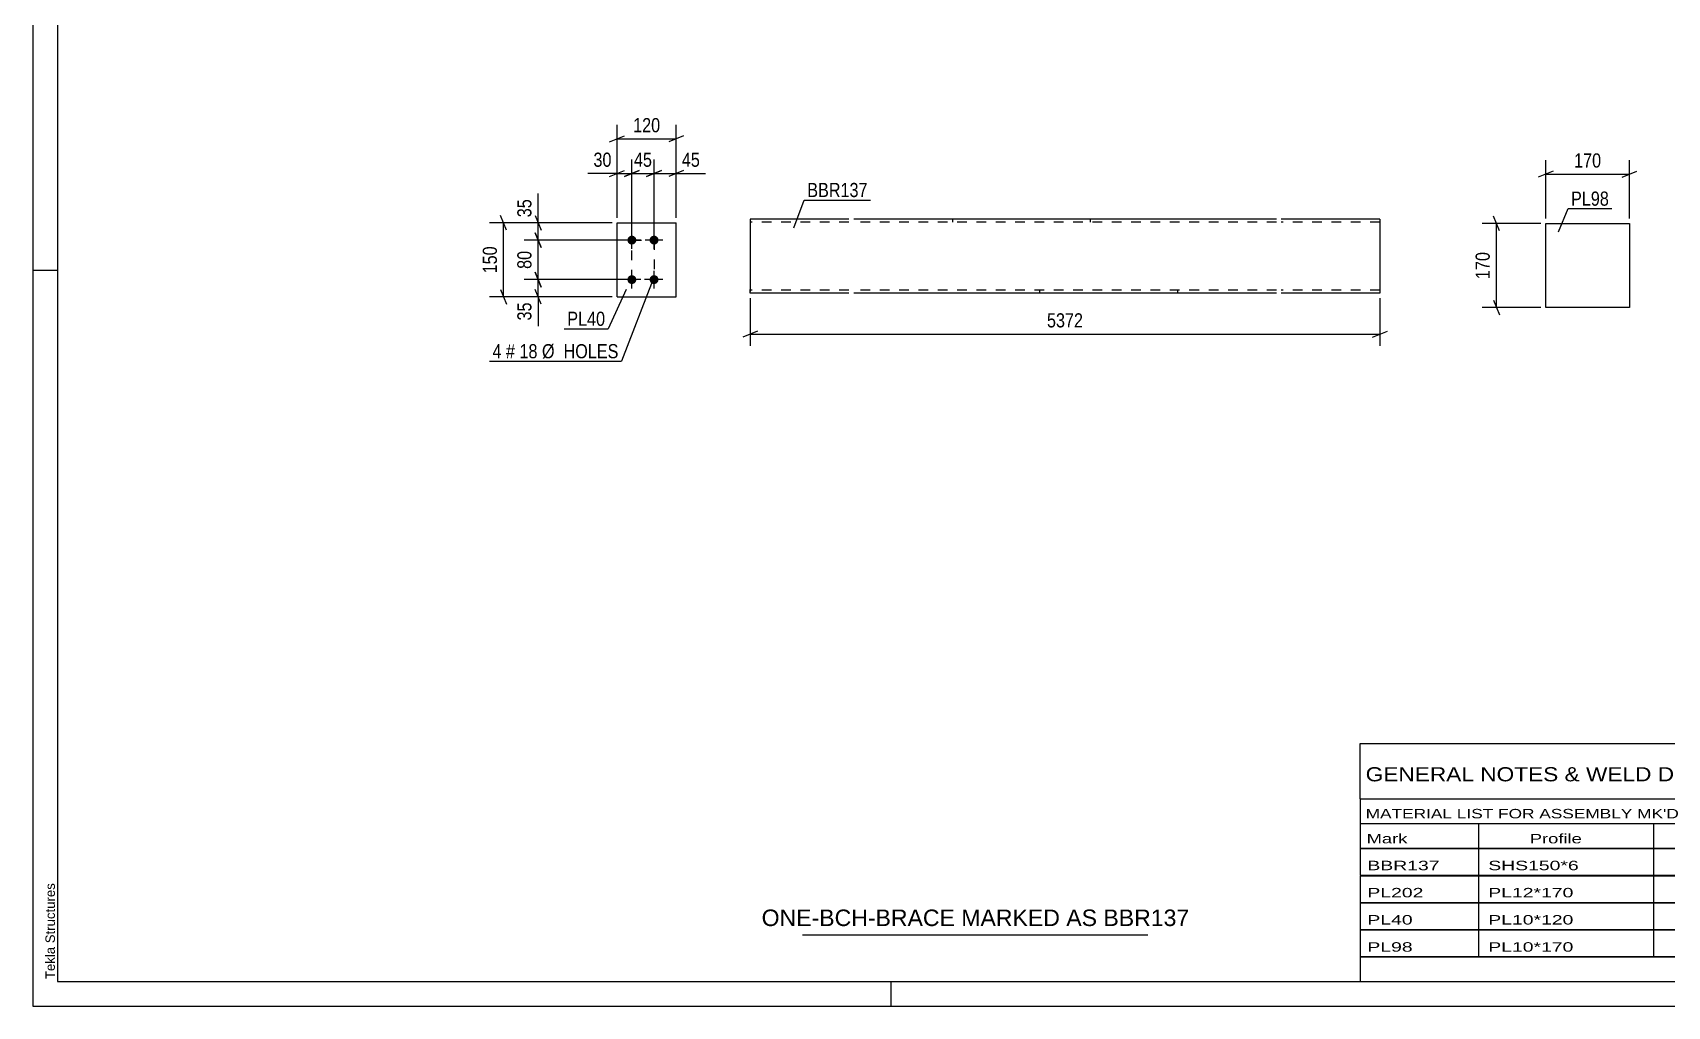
# Model space of a CAD drawing. Header units: millimetres. Extents: x 0 to 594, y 0 to 420.
# Drawn here: x 0 to 331.3, y 0 to 197.2 of the extents above; entities that cross this region are included whole.
import ezdxf

# ---------------------------------------------------------------- set-up
doc = ezdxf.new("R2010")
doc.units = ezdxf.units.MM
doc.linetypes.add('DXK_LINE_DOT2', pattern=[3.9198, 1.9599, -1.9599])
doc.styles.add('Arial', font='ARIAL.TTF', dxfattribs={"height": 0.2})
doc.styles.add('Arial Narrow', font='ARIALN.TTF', dxfattribs={"height": 0.2})

# ---------------------------------------------------------------- blocks, each defined once
blk = doc.blocks.new('Unknown-580611048-1130')
at = {"color": 5, "linetype": 'Continuous'}
for p, q in [((0, 420), (0, 0)), ((5, 415), (5, 5)), ((5, 149), (0, 149)), ((5, 5), (589, 5)), ((174, 0), (174, 5)), ((0, 0), (594, 0))]:
    blk.add_line(p, q, dxfattribs=at)
at = {"color": 174, "linetype": 'Continuous', "style": 'Arial'}
blk.add_text('Tekla Structures', height=1.9102, rotation=90, dxfattribs=at).set_placement((4.5, 5.5))
blk = doc.blocks.new('Part-580611048-2167 - 2161')
at = {"color": 2, "linetype": 'Continuous'}
for p, q in [((118.43, 143.67), (118.43, 158.67)), ((118.43, 158.67), (130.43, 158.67)), ((130.43, 143.67), (130.43, 158.67)), ((118.43, 143.67), (118.43, 143.67)), ((118.43, 143.67), (130.43, 143.67)), ((130.43, 143.67), (130.43, 143.67))]:
    blk.add_line(p, q, dxfattribs=at)
at = {"color": 7, "linetype": 'DXK_LINE_DOT2'}
for p, q in [((118.43, 158.67), (130.43, 158.67)), ((118.43, 143.67), (118.43, 143.67)), ((118.43, 143.67), (130.43, 143.67)), ((130.43, 143.67), (130.43, 143.67))]:
    blk.add_line(p, q, dxfattribs=at)
blk = doc.blocks.new('Bolt-580611048-2200 - 2161')
at = {"linetype": 'Continuous'}
for points in [[(121.43, 154.27), (121.24, 154.29), (121.06, 154.35), (120.9, 154.44), (120.76, 154.57), (120.65, 154.72), (120.57, 154.89), (120.54, 155.08), (120.54, 155.27), (120.57, 155.45), (120.65, 155.62), (120.76, 155.77), (120.9, 155.9), (121.06, 155.99), (121.24, 156.05), (121.43, 156.07), (121.62, 156.05), (121.8, 155.99), (121.96, 155.9), (122.1, 155.77), (122.21, 155.62), (122.29, 155.45), (122.33, 155.27), (122.33, 155.08), (122.29, 154.89), (122.21, 154.72), (122.1, 154.57), (121.96, 154.44), (121.8, 154.35), (121.62, 154.29)], [(125.93, 154.27), (125.74, 154.29), (125.56, 154.35), (125.4, 154.44), (125.26, 154.57), (125.15, 154.72), (125.07, 154.89), (125.04, 155.08), (125.04, 155.27), (125.07, 155.45), (125.15, 155.62), (125.26, 155.77), (125.4, 155.9), (125.56, 155.99), (125.74, 156.05), (125.93, 156.07), (126.12, 156.05), (126.3, 155.99), (126.46, 155.9), (126.6, 155.77), (126.71, 155.62), (126.79, 155.45), (126.83, 155.27), (126.83, 155.08), (126.79, 154.89), (126.71, 154.72), (126.6, 154.57), (126.46, 154.44), (126.3, 154.35), (126.12, 154.29)], [(121.43, 146.27), (121.24, 146.29), (121.06, 146.35), (120.9, 146.44), (120.76, 146.57), (120.65, 146.72), (120.57, 146.89), (120.54, 147.08), (120.54, 147.27), (120.57, 147.45), (120.65, 147.62), (120.76, 147.77), (120.9, 147.9), (121.06, 147.99), (121.24, 148.05), (121.43, 148.07), (121.62, 148.05), (121.8, 147.99), (121.96, 147.9), (122.1, 147.77), (122.21, 147.62), (122.29, 147.45), (122.33, 147.27), (122.33, 147.08), (122.29, 146.89), (122.21, 146.72), (122.1, 146.57), (121.96, 146.44), (121.8, 146.35), (121.62, 146.29)], [(125.93, 146.27), (125.74, 146.29), (125.56, 146.35), (125.4, 146.44), (125.26, 146.57), (125.15, 146.72), (125.07, 146.89), (125.04, 147.08), (125.04, 147.27), (125.07, 147.45), (125.15, 147.62), (125.26, 147.77), (125.4, 147.9), (125.56, 147.99), (125.74, 148.05), (125.93, 148.07), (126.12, 148.05), (126.3, 147.99), (126.46, 147.9), (126.6, 147.77), (126.71, 147.62), (126.79, 147.45), (126.83, 147.27), (126.83, 147.08), (126.79, 146.89), (126.71, 146.72), (126.6, 146.57), (126.46, 146.44), (126.3, 146.35), (126.12, 146.29)]]:
    blk.add_hatch(color=1, dxfattribs=at).paths.add_polyline_path(points)
at = {"color": 1, "linetype": 'Continuous'}
for p, q in [((121.43, 153.37), (121.43, 156.97)), ((125.93, 153.37), (125.93, 156.97)), ((123.23, 155.17), (119.63, 155.17)), ((127.73, 155.17), (124.13, 155.17)), ((123.23, 147.17), (119.63, 147.17)), ((121.43, 145.37), (121.43, 148.97)), ((127.73, 147.17), (124.13, 147.17)), ((125.93, 145.37), (125.93, 148.97))]:
    blk.add_line(p, q, dxfattribs=at)
blk = doc.blocks.new('Part-580611048-2404 - 2398')
at = {"color": 2, "linetype": 'Continuous'}
for p, q in [((306.63, 158.52), (323.63, 158.52)), ((306.64, 141.52), (306.63, 158.52)), ((323.63, 158.52), (323.64, 141.52)), ((323.64, 141.52), (306.64, 141.52))]:
    blk.add_line(p, q, dxfattribs=at)
blk = doc.blocks.new('Part-580611048-2436 - 2428')
at = {"color": 2, "linetype": 'Continuous'}
for p, q in [((165.39, 159.4), (145.39, 159.4)), ((145.39, 159.4), (145.39, 158.2)), ((252.05, 159.4), (166.39, 159.4)), ((273.05, 159.4), (253.05, 159.4)), ((273.05, 159.4), (273.05, 159.31)), ((273.05, 159.31), (273.05, 158.2)), ((145.39, 158.2), (145.39, 145.14)), ((273.05, 158.2), (273.05, 144.4)), ((145.39, 144.49), (145.39, 145.14)), ((145.39, 144.4), (145.39, 144.49)), ((165.39, 144.4), (145.39, 144.4)), ((252.05, 144.4), (166.39, 144.4)), ((273.05, 144.4), (253.05, 144.4))]:
    blk.add_line(p, q, dxfattribs=at)
at = {"color": 7, "linetype": 'DXK_LINE_DOT2'}
for p, q in [((186.39, 159.4), (186.39, 158.8)), ((214.31, 159.4), (214.31, 158.8)), ((273.05, 159.05), (273.05, 158.2)), ((165.39, 158.8), (145.39, 158.8)), ((252.05, 158.8), (166.39, 158.8)), ((273.05, 158.8), (253.05, 158.8)), ((145.39, 145.14), (145.39, 144.75)), ((145.39, 145), (145.39, 145.05)), ((165.39, 145), (145.39, 145)), ((252.05, 145), (166.39, 145)), ((204.13, 144.4), (204.13, 145)), ((232.05, 144.4), (232.05, 145)), ((273.05, 145), (253.05, 145)), ((273.05, 145.05), (273.05, 145.14)), ((273.05, 145), (273.05, 145.05)), ((273.05, 145), (273.05, 145.05))]:
    blk.add_line(p, q, dxfattribs=at)
blk = doc.blocks.new('Rectangle-580611048-2384 - 2161')
at = {"color": 1, "linetype": 'DXK_LINE_DOT2'}
blk.add_lwpolyline([(121.43, 155.17), (125.93, 155.17), (125.93, 147.17), (121.43, 147.17), (121.43, 155.17)], close=True, dxfattribs=at)
blk = doc.blocks.new('StraightDimension-580611048-2344 - 2161')
at = {"color": 7, "linetype": 'Continuous'}
for p, q in [((119.93, 168.07), (122.93, 169.27)), ((121.43, 156.17), (121.43, 171.52)), ((127.43, 169.27), (124.43, 168.07)), ((125.93, 156.17), (125.93, 171.52)), ((121.43, 168.67), (125.93, 168.67))]:
    blk.add_line(p, q, dxfattribs=at)
at = {"color": 0}
blk.add_wipeout([(126.11, 169.42), (126.11, 173.62), (121.25, 173.62), (121.25, 169.42)], dxfattribs=at)
at = {"color": 3, "style": 'Arial Narrow'}
blk.add_text('45', height=2.863, dxfattribs=at).set_placement((121.85, 170.02))
blk = doc.blocks.new('StraightDimension-580611048-2300 - 2161')
at = {"color": 7, "linetype": 'Continuous'}
for p, q in [((101.83, 160.17), (103.03, 157.17)), ((117.43, 158.67), (99.58, 158.67)), ((103.03, 153.67), (101.83, 156.67)), ((102.43, 155.17), (102.43, 158.67)), ((120.43, 155.17), (99.58, 155.17))]:
    blk.add_line(p, q, dxfattribs=at)
at = {"color": 0}
blk.add_wipeout([(101.68, 164.05), (97.48, 164.05), (97.48, 159.2), (101.68, 159.2)], dxfattribs=at)
at = {"color": 7, "linetype": 'Continuous'}
blk.add_line((102.43, 158.67), (102.43, 164.58), dxfattribs=at)
blk.add_line((102.43, 158.67), (102.43, 164.58), dxfattribs=at)
at = {"color": 3, "style": 'Arial Narrow'}
blk.add_text('35', height=2.863, rotation=90.0002, dxfattribs=at).set_placement((101.08, 159.8))
blk = doc.blocks.new('StraightDimension-580611048-2277 - 2161')
at = {"color": 7, "linetype": 'Continuous'}
for p, q in [((120.43, 147.17), (99.58, 147.17)), ((101.83, 148.67), (103.03, 145.67)), ((102.43, 143.67), (102.43, 147.17)), ((117.43, 143.67), (99.58, 143.67)), ((103.03, 142.17), (101.83, 145.17))]:
    blk.add_line(p, q, dxfattribs=at)
at = {"color": 0}
blk.add_wipeout([(101.68, 143.15), (97.48, 143.15), (97.48, 138.29), (101.68, 138.29)], dxfattribs=at)
at = {"color": 7, "linetype": 'Continuous'}
blk.add_line((102.43, 143.67), (102.43, 137.77), dxfattribs=at)
blk.add_line((102.43, 143.67), (102.43, 137.77), dxfattribs=at)
at = {"color": 3, "style": 'Arial Narrow'}
blk.add_text('35', height=2.863, rotation=90.0002, dxfattribs=at).set_placement((101.08, 138.89))
blk = doc.blocks.new('StraightDimension-580611048-2290 - 2161')
at = {"color": 7, "linetype": 'Continuous'}
for p, q in [((101.83, 156.67), (103.03, 153.67)), ((120.43, 155.17), (99.58, 155.17)), ((102.43, 147.17), (102.43, 155.17)), ((120.43, 147.17), (99.58, 147.17)), ((103.03, 145.67), (101.83, 148.67))]:
    blk.add_line(p, q, dxfattribs=at)
at = {"color": 0}
blk.add_wipeout([(101.68, 153.6), (97.48, 153.6), (97.48, 148.74), (101.68, 148.74)], dxfattribs=at)
at = {"color": 3, "style": 'Arial Narrow'}
blk.add_text('80', height=2.863, rotation=90.0002, dxfattribs=at).set_placement((101.08, 149.34))
blk = doc.blocks.new('StraightDimension-580611048-2314 - 2161')
at = {"color": 7, "linetype": 'Continuous'}
for p, q in [((96.03, 157.17), (94.83, 160.17)), ((117.43, 158.67), (92.58, 158.67)), ((95.43, 143.67), (95.43, 158.67)), ((117.43, 143.67), (92.58, 143.67)), ((94.83, 145.17), (96.03, 142.17))]:
    blk.add_line(p, q, dxfattribs=at)
at = {"color": 0}
blk.add_wipeout([(94.68, 154.51), (90.48, 154.51), (90.48, 147.83), (94.68, 147.83)], dxfattribs=at)
at = {"color": 3, "style": 'Arial Narrow'}
blk.add_text('150', height=2.863, rotation=90.0002, dxfattribs=at).set_placement((94.08, 148.43))
blk = doc.blocks.new('StraightDimension-580611048-2331 - 2161')
at = {"color": 7, "linetype": 'Continuous'}
for p, q in [((116.93, 168.07), (119.93, 169.27)), ((118.43, 159.67), (118.43, 171.52)), ((122.93, 169.27), (119.93, 168.07)), ((121.43, 156.17), (121.43, 171.52)), ((118.43, 168.67), (121.43, 168.67))]:
    blk.add_line(p, q, dxfattribs=at)
at = {"color": 0}
blk.add_wipeout([(117.91, 169.42), (117.91, 173.62), (113.05, 173.62), (113.05, 169.42)], dxfattribs=at)
at = {"color": 7, "linetype": 'Continuous'}
blk.add_line((118.43, 168.67), (112.52, 168.67), dxfattribs=at)
blk.add_line((118.43, 168.67), (112.52, 168.67), dxfattribs=at)
at = {"color": 3, "style": 'Arial Narrow'}
blk.add_text('30', height=2.863, dxfattribs=at).set_placement((113.65, 170.02))
blk = doc.blocks.new('StraightDimension-580611048-2354 - 2161')
at = {"color": 7, "linetype": 'Continuous'}
for p, q in [((124.43, 168.07), (127.43, 169.27)), ((125.93, 156.17), (125.93, 171.52)), ((131.93, 169.27), (128.93, 168.07)), ((130.43, 159.67), (130.43, 171.52)), ((125.93, 168.67), (130.43, 168.67))]:
    blk.add_line(p, q, dxfattribs=at)
at = {"color": 0}
blk.add_wipeout([(135.81, 169.42), (135.81, 173.62), (130.96, 173.62), (130.96, 169.42)], dxfattribs=at)
at = {"color": 7, "linetype": 'Continuous'}
blk.add_line((130.43, 168.67), (136.34, 168.67), dxfattribs=at)
blk.add_line((130.43, 168.67), (136.34, 168.67), dxfattribs=at)
at = {"color": 3, "style": 'Arial Narrow'}
blk.add_text('45', height=2.863, dxfattribs=at).set_placement((131.56, 170.02))
blk = doc.blocks.new('StraightDimension-580611048-2368 - 2161')
at = {"color": 7, "linetype": 'Continuous'}
for p, q in [((116.93, 175.07), (119.93, 176.27)), ((118.43, 159.67), (118.43, 178.52)), ((118.43, 175.67), (130.43, 175.67)), ((131.93, 176.27), (128.93, 175.07)), ((130.43, 159.67), (130.43, 178.52))]:
    blk.add_line(p, q, dxfattribs=at)
at = {"color": 0}
blk.add_wipeout([(127.77, 176.42), (127.77, 180.62), (121.09, 180.62), (121.09, 176.42)], dxfattribs=at)
at = {"color": 3, "style": 'Arial Narrow'}
blk.add_text('120', height=2.863, dxfattribs=at).set_placement((121.69, 177.02))
blk = doc.blocks.new('StraightDimension-580611048-2406 - 2398')
at = {"color": 7, "linetype": 'Continuous'}
for p, q in [((308.13, 169.12), (305.13, 167.92)), ((306.63, 159.52), (306.63, 171.37)), ((322.13, 167.92), (325.13, 169.12)), ((323.63, 159.52), (323.63, 171.37)), ((306.63, 168.52), (323.63, 168.52))]:
    blk.add_line(p, q, dxfattribs=at)
at = {"color": 0}
blk.add_wipeout([(318.48, 169.27), (318.48, 173.47), (311.79, 173.47), (311.79, 169.27)], dxfattribs=at)
at = {"color": 3, "style": 'Arial Narrow'}
blk.add_text('170', height=2.863, dxfattribs=at).set_placement((312.39, 169.87))
blk = doc.blocks.new('StraightDimension-580611048-2417 - 2398')
at = {"color": 7, "linetype": 'Continuous'}
for p, q in [((297.24, 157.02), (296.04, 160.02)), ((305.63, 158.52), (293.79, 158.52)), ((296.64, 141.52), (296.64, 158.52)), ((296.04, 143.02), (297.24, 140.02)), ((305.64, 141.52), (293.79, 141.52))]:
    blk.add_line(p, q, dxfattribs=at)
at = {"color": 0}
blk.add_wipeout([(295.89, 153.36), (291.69, 153.36), (291.69, 146.68), (295.89, 146.68)], dxfattribs=at)
at = {"color": 3, "style": 'Arial Narrow'}
blk.add_text('170', height=2.863, rotation=90.0002, dxfattribs=at).set_placement((295.29, 147.28))
blk = doc.blocks.new('StraightDimension-580611048-2441 - 2428')
at = {"color": 7, "linetype": 'Continuous'}
for p, q in [((145.39, 143.4), (145.39, 133.74)), ((273.05, 143.4), (273.05, 133.74)), ((146.89, 136.74), (143.89, 135.54)), ((145.39, 136.14), (273.05, 136.14)), ((271.55, 135.54), (274.55, 136.74))]:
    blk.add_line(p, q, dxfattribs=at)
at = {"color": 0}
blk.add_wipeout([(213.47, 136.89), (213.47, 141.09), (204.96, 141.09), (204.96, 136.89)], dxfattribs=at)
at = {"color": 3, "style": 'Arial Narrow'}
blk.add_text('5372', height=2.863, dxfattribs=at).set_placement((205.56, 137.49))
blk = doc.blocks.new('Unknown-580611048-4302')
at = {"color": 7, "linetype": 'Continuous'}
for p, q in [((269, 53.25), (429, 53.25)), ((269, 42), (269, 53.25)), ((429, 53.25), (429, 42)), ((269, 42), (429, 42)), ((269, 42), (269, 37)), ((429, 42), (429, 37)), ((269, 37), (429, 37)), ((269, 37), (269, 32)), ((293, 37), (293, 32)), ((328.5, 37), (328.5, 32)), ((354.5, 37), (354.5, 32)), ((367.5, 37), (367.5, 32)), ((385, 37), (385, 32)), ((407, 37), (407, 32)), ((429, 37), (429, 32)), ((269, 32), (429, 32)), ((269, 31.95), (269, 26.55)), ((269, 31.95), (429, 31.95)), ((293, 32), (293, 26.5)), ((328.5, 32), (328.5, 26.5)), ((354.5, 32), (354.5, 26.5)), ((367.5, 32), (367.5, 26.5)), ((385, 32), (385, 26.5)), ((407, 32), (407, 26.5)), ((429, 31.95), (429, 26.55)), ((269, 26.55), (429, 26.55)), ((269, 26.45), (269, 21.05)), ((269, 26.45), (429, 26.45)), ((293, 26.5), (293, 21)), ((328.5, 26.5), (328.5, 21)), ((354.5, 26.5), (354.5, 21)), ((367.5, 26.5), (367.5, 21)), ((385, 26.5), (385, 21)), ((407, 26.5), (407, 21)), ((429, 26.45), (429, 21.05)), ((269, 21.05), (429, 21.05)), ((269, 20.95), (269, 15.55)), ((269, 20.95), (429, 20.95)), ((293, 21), (293, 15.5)), ((328.5, 21), (328.5, 15.5)), ((354.5, 21), (354.5, 15.5)), ((367.5, 21), (367.5, 15.5)), ((385, 21), (385, 15.5)), ((407, 21), (407, 15.5)), ((429, 20.95), (429, 15.55)), ((269, 15.55), (429, 15.55)), ((269, 15.45), (269, 10.05)), ((269, 15.45), (429, 15.45)), ((293, 15.5), (293, 10)), ((328.5, 15.5), (328.5, 10)), ((354.5, 15.5), (354.5, 10)), ((367.5, 15.5), (367.5, 10)), ((385, 15.5), (385, 10)), ((407, 15.5), (407, 10)), ((429, 15.45), (429, 10.05)), ((269, 10.05), (429, 10.05)), ((269, 10), (429, 10)), ((269, 10), (269, 5)), ((385, 10), (385, 5)), ((407, 10), (407, 5)), ((429, 10), (429, 5)), ((269, 5), (429, 5))]:
    blk.add_line(p, q, dxfattribs=at)
at = {"color": 7, "style": 'Arial Narrow'}
for s, height, width, p in [('GENERAL NOTES & WELD DETAILS :', 2.8633, 1.4, (270.15, 45.56)), ('REFER TYP DRAWING TYP-01', 1.9089, 1.6, (353.7, 45.66)), ("MATERIAL LIST FOR ASSEMBLY MK'D", 1.9089, 1.6, (270.15, 38.06)), ('BBR137', 1.909, 1.794707, (361.48, 37.97)), ('1', 1.91, 1.794707, (391.08, 38.06)), ('No. Required', 1.9089, 1.6, (400.41, 38.06)), ('Mark', 1.909, 1.7, (270.34, 33)), ('Profile', 1.909, 1.7, (303.41, 33)), ('Material', 1.909, 1.7, (333.54, 33.06)), ('No.', 1.909, 1.7, (358.5, 33.06)), ('Length', 1.909, 1.7, (369, 33.06)), ('Area', 1.909, 1.7, (391.5, 33.06)), ('Weight', 1.909, 1.7, (411, 33.06))]:
    blk.add_text(s, height=height, dxfattribs=dict(at, width=width)).set_placement(p)
at = {"color": 7, "linetype": 'Continuous', "style": 'Arial Narrow'}
for s, height, width, p in [('BBR137', 1.909, 1.794707, (270.5, 27.56)), ('SHS150*6', 1.909, 1.794707, (295, 27.56)), ('E350', 1.909, 1.794707, (334.74, 27.56)), ('1', 1.91, 1.794707, (358.86, 27.56)), ('5372', 1.909, 1.794707, (371.58, 27.56)), ('3.2', 1.909, 1.794707, (395.32, 27.56)), ('145.4', 1.909, 1.794707, (411.96, 27.56)), ('PL202', 1.909, 1.794707, (270.5, 22.06)), ('PL12*170', 1.909, 1.794707, (295, 22.06)), ('E350', 1.909, 1.794707, (334.74, 22.06)), ('1', 1.91, 1.794707, (358.86, 22.06)), ('706', 1.909, 1.794707, (373.77, 22.06)), ('0.3', 1.909, 1.794707, (395.32, 22.06)), ('11.3', 1.909, 1.794707, (414.14, 22.06)), ('PL40', 1.909, 1.794707, (270.5, 16.56)), ('PL10*120', 1.909, 1.794707, (295, 16.56)), ('E350', 1.909, 1.794707, (334.74, 16.56)), ('4', 1.91, 1.794707, (358.86, 16.56)), ('150', 1.909, 1.794707, (373.77, 16.56)), ('0.0', 1.909, 1.794707, (395.32, 16.56)), ('5.7', 1.909, 1.794707, (416.33, 16.56)), ('PL98', 1.909, 1.794707, (270.5, 11.06)), ('PL10*170', 1.909, 1.794707, (295, 11.06)), ('E350', 1.909, 1.794707, (334.74, 11.06)), ('2', 1.91, 1.794707, (358.86, 11.06)), ('170', 1.909, 1.794707, (373.77, 11.06)), ('0.1', 1.909, 1.794707, (395.32, 11.06)), ('4.5', 1.909, 1.794707, (416.33, 11.06)), ('Total', 1.909, 1.7, (371.33, 6.5)), ('3.8', 1.909, 1.794707, (394.83, 6.5)), ('166.9', 1.909, 1.794707, (411.96, 6.5))]:
    blk.add_text(s, height=height, dxfattribs=dict(at, width=width)).set_placement(p)
blk = doc.blocks.new('Unknown-580611048-4303')
at = {"color": 7, "linetype": 'Continuous'}
blk.add_line((156, 14.5), (226, 14.5), dxfattribs=at)
at = {"color": 7, "style": 'Arial'}
blk.add_text('ONE-BCH-BRACE MARKED AS BBR137', height=3.3428, dxfattribs=at).set_placement((147.73, 16.25))
blk = doc.blocks.new('Mark-580611048-2163 - 2161')
at = {"color": 0}
blk.add_wipeout([(116.02, 137.81), (116.02, 140.81), (108.34, 140.81), (108.34, 137.81)], dxfattribs=at)
blk.add_wipeout([(116.02, 137.81), (116.02, 140.81), (108.34, 140.81), (108.34, 137.81)], dxfattribs=at)
at = {"color": 30, "linetype": 'Continuous'}
for p in [(120.27, 145.17), (107.74, 137.21)]:
    blk.add_line(p, (116.62, 137.21), dxfattribs=at)
at = {"color": 3, "style": 'Arial Narrow'}
blk.add_text('PL40', height=2.863, dxfattribs=at).set_placement((108.34, 137.81))
blk = doc.blocks.new('Mark-580611048-2196 - 2161')
at = {"color": 0}
blk.add_wipeout([(95.02, 131.24), (95.02, 134.24), (93.19, 134.24), (93.19, 131.24)], dxfattribs=at)
blk.add_wipeout([(95.02, 131.24), (95.02, 134.24), (93.19, 134.24), (93.19, 131.24)], dxfattribs=at)
blk.add_wipeout([(97.75, 131.24), (97.75, 134.24), (95.92, 134.24), (95.92, 131.24)], dxfattribs=at)
blk.add_wipeout([(97.75, 131.24), (97.75, 134.24), (95.92, 134.24), (95.92, 131.24)], dxfattribs=at)
at = {"color": 3, "style": 'Arial Narrow'}
blk.add_text('4', height=2.86, dxfattribs=at).set_placement((93.19, 131.24))
at = {"color": 0}
blk.add_wipeout([(102.31, 131.24), (102.31, 134.24), (98.65, 134.24), (98.65, 131.24)], dxfattribs=at)
blk.add_wipeout([(102.31, 131.24), (102.31, 134.24), (98.65, 134.24), (98.65, 131.24)], dxfattribs=at)
at = {"color": 3, "style": 'Arial Narrow'}
blk.add_text('#', height=2.86, dxfattribs=at).set_placement((95.92, 131.24))
at = {"color": 0}
blk.add_wipeout([(118.73, 131.24), (118.73, 134.24), (103.21, 134.24), (103.21, 131.24)], dxfattribs=at)
blk.add_wipeout([(118.73, 131.24), (118.73, 134.24), (103.21, 134.24), (103.21, 131.24)], dxfattribs=at)
at = {"color": 7, "linetype": 'Continuous'}
for p in [(125.76, 147.26), (92.59, 130.64)]:
    blk.add_line(p, (119.33, 130.64), dxfattribs=at)
at = {"color": 3, "style": 'Arial Narrow'}
for s, p in [('18', (98.65, 131.24)), ('Ø  HOLES', (103.21, 131.24))]:
    blk.add_text(s, height=2.863, dxfattribs=at).set_placement(p)
blk = doc.blocks.new('Mark-580611048-2400 - 2398')
at = {"color": 0}
blk.add_wipeout([(319.45, 162.14), (319.45, 165.14), (311.77, 165.14), (311.77, 162.14)], dxfattribs=at)
blk.add_wipeout([(319.45, 162.14), (319.45, 165.14), (311.77, 165.14), (311.77, 162.14)], dxfattribs=at)
at = {"color": 30, "linetype": 'Continuous'}
for p, q in [((309.21, 156.86), (311.17, 161.54)), ((311.17, 161.54), (320.05, 161.54))]:
    blk.add_line(p, q, dxfattribs=at)
at = {"color": 3, "style": 'Arial Narrow'}
blk.add_text('PL98', height=2.863, dxfattribs=at).set_placement((311.77, 162.14))
blk = doc.blocks.new('Mark-580611048-2432 - 2428')
at = {"color": 0}
blk.add_wipeout([(169.22, 163.89), (169.22, 166.89), (156.98, 166.89), (156.98, 163.89)], dxfattribs=at)
blk.add_wipeout([(169.22, 163.89), (169.22, 166.89), (156.98, 166.89), (156.98, 163.89)], dxfattribs=at)
at = {"color": 30, "linetype": 'Continuous'}
for p, q in [((154.24, 157.64), (156.38, 163.29)), ((156.38, 163.29), (169.82, 163.29))]:
    blk.add_line(p, q, dxfattribs=at)
at = {"color": 3, "style": 'Arial Narrow'}
blk.add_text('BBR137', height=2.863, dxfattribs=at).set_placement((156.98, 163.89))

msp = doc.modelspace()

# ---------------------------------------------------------------- block references
for name in ['Unknown-580611048-1130', 'Part-580611048-2436 - 2428', 'Part-580611048-2167 - 2161', 'Bolt-580611048-2200 - 2161', 'Part-580611048-2404 - 2398', 'Rectangle-580611048-2384 - 2161', 'Unknown-580611048-4302', 'Unknown-580611048-4303']:
    msp.add_blockref(name, (0, 0))

# ---------------------------------------------------------------- next in the draw order: block references
for name in ['StraightDimension-580611048-2344 - 2161', 'StraightDimension-580611048-2406 - 2398', 'Mark-580611048-2432 - 2428', 'StraightDimension-580611048-2277 - 2161', 'StraightDimension-580611048-2441 - 2428']:
    msp.add_blockref(name, (0, 0))

# ---------------------------------------------------------------- next in the draw order: block references
for name in ['StraightDimension-580611048-2300 - 2161', 'Mark-580611048-2400 - 2398', 'StraightDimension-580611048-2417 - 2398']:
    msp.add_blockref(name, (0, 0))

# ---------------------------------------------------------------- next in the draw order: block references
msp.add_blockref('StraightDimension-580611048-2290 - 2161', (0, 0))

# ---------------------------------------------------------------- next in the draw order: block references
msp.add_blockref('StraightDimension-580611048-2314 - 2161', (0, 0))

# ---------------------------------------------------------------- next in the draw order: block references
for name in ['StraightDimension-580611048-2331 - 2161', 'Mark-580611048-2163 - 2161']:
    msp.add_blockref(name, (0, 0))

# ---------------------------------------------------------------- next in the draw order: block references
for name in ['StraightDimension-580611048-2354 - 2161', 'Mark-580611048-2196 - 2161']:
    msp.add_blockref(name, (0, 0))

# ---------------------------------------------------------------- next in the draw order: block references
msp.add_blockref('StraightDimension-580611048-2368 - 2161', (0, 0))

doc.saveas('drawing.dxf')
